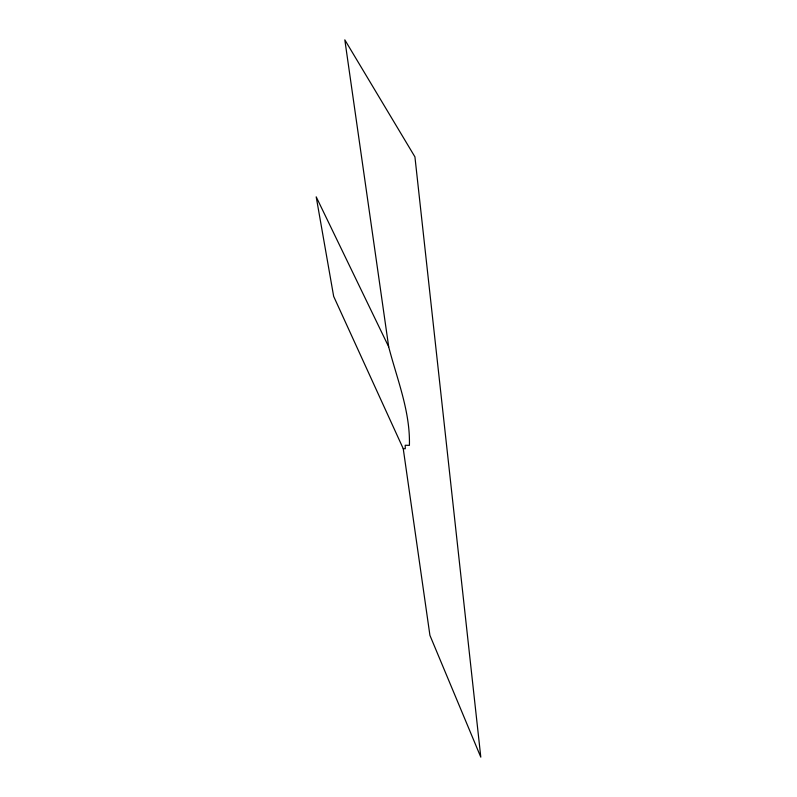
<?xml version="1.0" encoding="UTF-8"?>
<svg xmlns="http://www.w3.org/2000/svg" width="797" height="797" viewBox="0 0 797 797"><rect width="100%" height="100%" fill="white"/><g stroke="black" fill="none" stroke-linecap="round" stroke-linejoin="round"><path stroke-width="1.2" d="M403.242 448.681L405.284 448.761L405.205 445.264L409.409 445.354C410.325 411.342 397.075 379.272 388.687 346.815L344.822 39.85L414.928 156.87L480.8 757.15L429.922 635.348L403.242 448.681L333.664 296.374L316.2 196.839L388.687 346.815"/></g></svg>
